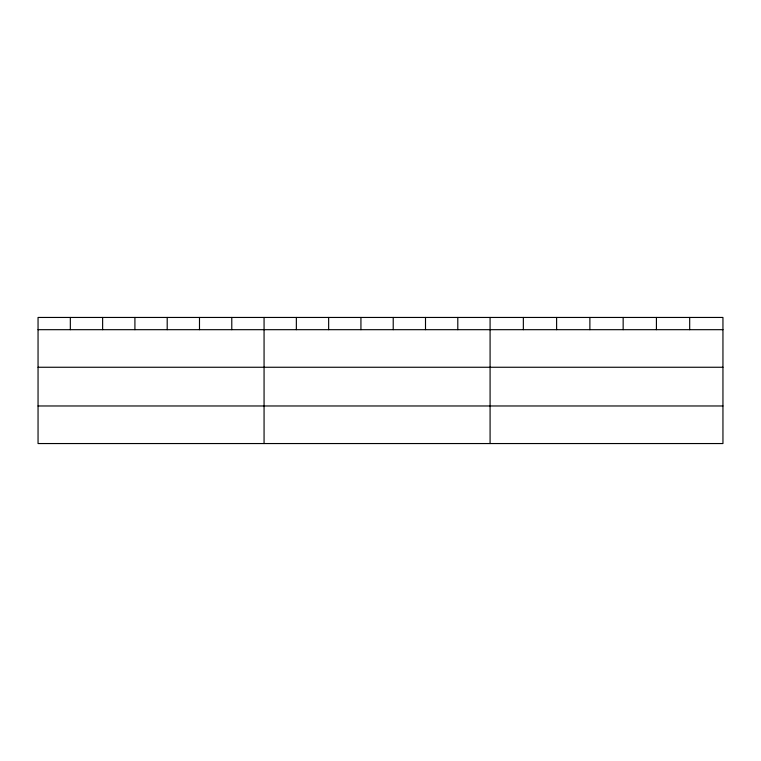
<?xml version="1.0" encoding="UTF-8"?>
<svg xmlns="http://www.w3.org/2000/svg" width="761" height="761" viewBox="0 0 761 761"><rect width="100%" height="100%" fill="white"/><g stroke="black" fill="none" stroke-linecap="round" stroke-linejoin="round"><path stroke-width="1.14" d="M722.95 367.259L722.95 317.451L38.05 317.451L38.05 443.549L722.95 443.549L722.95 367.259L38.05 367.259M38.05 329.684L722.95 329.684M38.05 405.974L722.95 405.974M689.685 317.451L689.685 329.684M656.42 317.451L656.42 329.684M623.154 317.451L623.154 329.684M589.88 317.451L589.88 329.684M556.614 317.451L556.614 329.684M523.349 317.451L523.349 329.684M490.084 317.451L490.084 443.549M457.799 317.451L457.799 329.684M425.504 317.451L425.504 329.684M393.218 317.451L393.218 329.684M360.933 317.451L360.933 329.684M328.647 317.451L328.647 329.684M296.352 317.451L296.352 329.684M264.067 317.451L264.067 443.549M231.782 317.451L231.782 329.684M199.487 317.451L199.487 329.684M167.201 317.451L167.201 329.684M134.916 317.451L134.916 329.684M102.63 317.451L102.63 329.684M70.335 317.451L70.335 329.684"/></g></svg>
